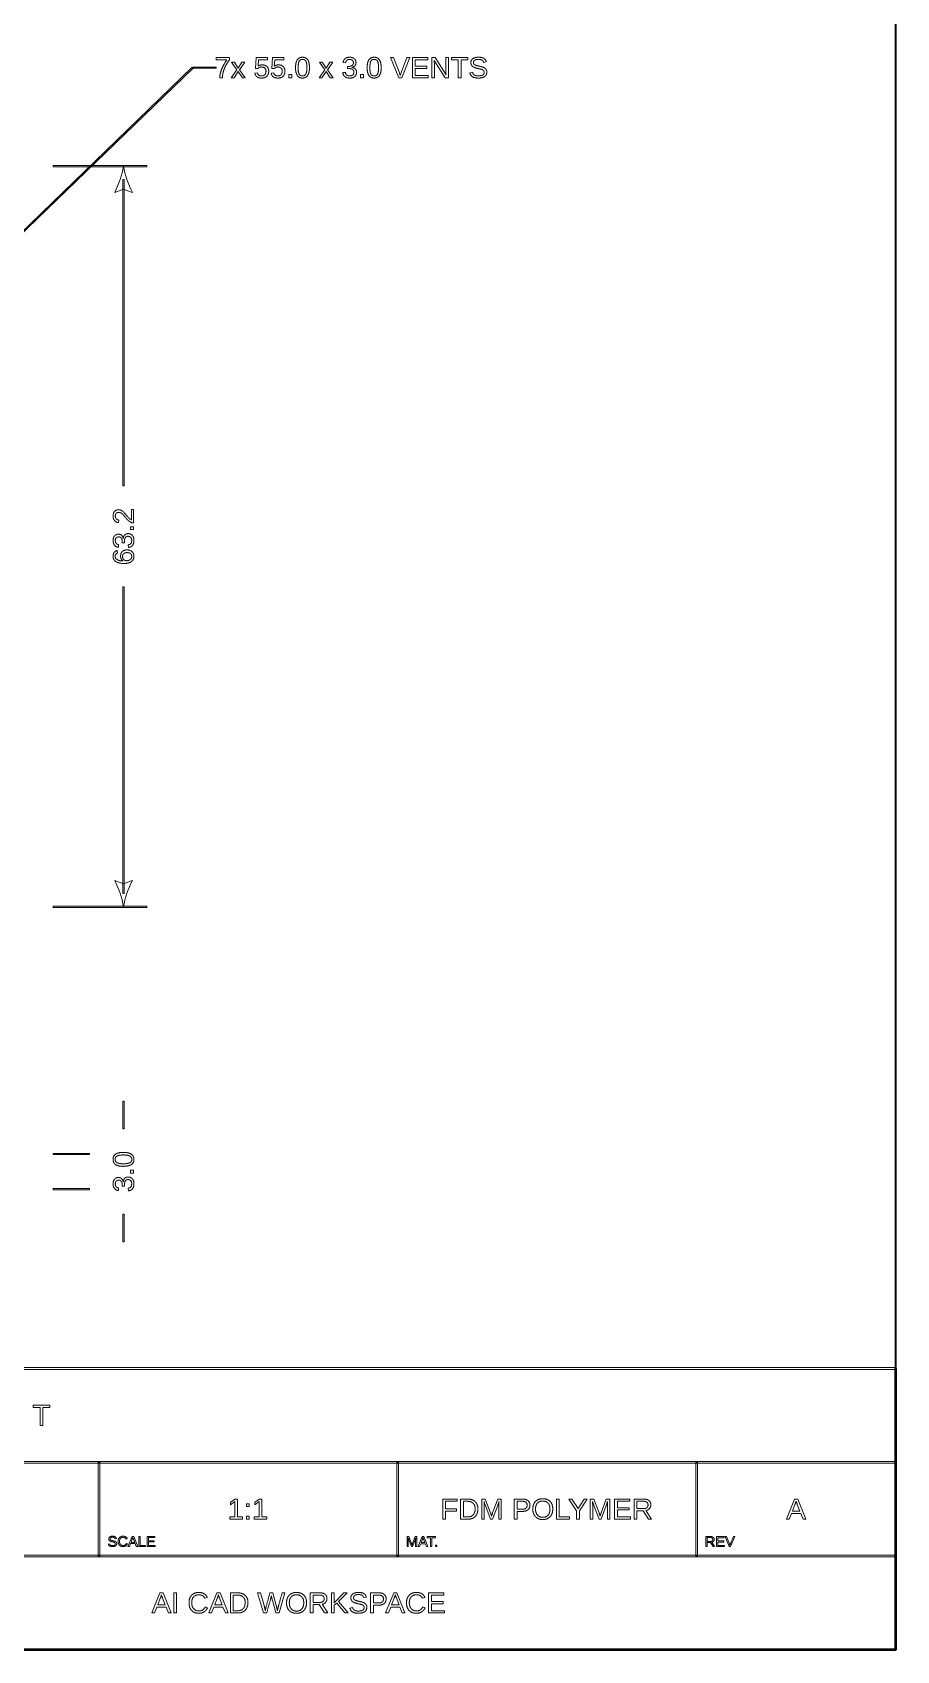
# Model space of a CAD drawing. Header units: millimetres. Extents: x 4 to 410, y 10 to 287.
# Drawn here: x 336.3 to 410.1, y 9.9 to 148 of the extents above; entities that cross this region are included whole.
import ezdxf

# ---------------------------------------------------------------- set-up
doc = ezdxf.new("R2010")
doc.units = ezdxf.units.MM
doc.layers.add('border', color=7, linetype='Continuous', lineweight=35)
doc.layers.add('dimensions', color=7, linetype='Continuous', lineweight=13)

msp = doc.modelspace()

# ---------------------------------------------------------------- linework, layer by layer
at = {"layer": 'border'}
for p, q in [((410, 10), (410, 287)), ((10, 10), (410, 10))]:
    msp.add_line(p, q, dxfattribs=at)
at = {"layer": 'dimensions'}
for p, q in [((349.97, 145.04), (291.39, 88.42)), ((350.03, 144.96), (349.97, 145.04)), ((352, 145.05), (350, 145.05)), ((350, 145.05), (350, 144.95)), ((352, 145.86), (352, 145.67)), ((353.14, 145.86), (352, 145.86)), ((352, 145.67), (352.92, 145.67)), ((352, 144.95), (352, 145.05)), ((353.14, 145.68), (353.14, 145.86)), ((353.31, 145.46), (353.76, 144.82)), ((353.56, 145.46), (353.31, 145.46)), ((353.88, 144.95), (353.56, 145.46)), ((354.21, 145.46), (353.88, 144.95)), ((354.01, 144.82), (354.46, 145.46)), ((354.46, 145.46), (354.21, 145.46)), ((355.41, 145.86), (355.36, 144.93)), ((356.39, 145.86), (355.41, 145.86)), ((355.58, 145.13), (355.61, 145.67)), ((355.61, 145.67), (356.39, 145.67)), ((356.39, 145.67), (356.39, 145.86)), ((356.8, 145.86), (356.75, 144.93)), ((357.78, 145.86), (356.8, 145.86)), ((356.97, 145.13), (357, 145.67)), ((357, 145.67), (357.78, 145.67)), ((357.78, 145.67), (357.78, 145.86)), ((360.82, 145.46), (361.27, 144.82)), ((361.06, 145.46), (360.82, 145.46)), ((361.39, 144.95), (361.06, 145.46)), ((361.72, 145.46), (361.39, 144.95)), ((361.51, 144.82), (361.96, 145.46)), ((361.96, 145.46), (361.72, 145.46)), ((362.84, 145.44), (363.06, 145.42)), ((363.22, 145.11), (363.22, 144.92)), ((363.34, 145.11), (363.22, 145.11)), ((363.58, 145.02), (363.58, 145.02)), ((366.89, 145.86), (367.59, 144.14)), ((367.14, 145.86), (366.89, 145.86)), ((367.61, 144.65), (367.14, 145.86)), ((368.29, 145.86), (367.82, 144.65)), ((367.84, 144.14), (368.54, 145.86)), ((368.54, 145.86), (368.29, 145.86)), ((368.75, 145.86), (368.75, 144.14)), ((370.06, 145.86), (368.75, 145.86)), ((368.99, 145.67), (370.06, 145.67)), ((368.99, 145.12), (368.99, 145.67)), ((369.99, 145.12), (368.99, 145.12)), ((369.99, 144.93), (369.99, 145.12)), ((370.06, 145.67), (370.06, 145.86)), ((370.42, 145.86), (370.42, 144.14)), ((370.69, 145.86), (370.42, 145.86)), ((370.62, 145.6), (371.54, 144.14)), ((370.62, 145.49), (370.62, 145.6)), ((370.63, 145.28), (370.62, 145.49)), ((370.63, 144.14), (370.63, 145.28)), ((371.62, 144.38), (370.69, 145.86)), ((371.61, 145.86), (371.61, 144.73)), ((371.82, 145.86), (371.61, 145.86)), ((371.82, 144.14), (371.82, 145.86)), ((372.08, 145.86), (372.08, 145.67)), ((373.49, 145.86), (372.08, 145.86)), ((372.08, 145.67), (372.67, 145.67)), ((372.67, 145.67), (372.67, 144.14)), ((372.9, 145.67), (373.49, 145.67)), ((372.9, 144.14), (372.9, 145.67)), ((373.49, 145.67), (373.49, 145.86)), ((374.83, 145.45), (375.06, 145.49)), ((291.46, 88.35), (350.03, 144.96)), ((350, 144.95), (352, 144.95)), ((352.32, 144.14), (352.55, 144.14)), ((353.76, 144.82), (353.29, 144.14)), ((353.29, 144.14), (353.53, 144.14)), ((353.53, 144.14), (353.88, 144.68)), ((353.88, 144.68), (354.24, 144.14)), ((354.49, 144.14), (354.01, 144.82)), ((354.24, 144.14), (354.49, 144.14)), ((355.53, 144.55), (355.31, 144.52)), ((355.36, 144.93), (355.57, 144.93)), ((356.92, 144.55), (356.7, 144.52)), ((356.75, 144.93), (356.96, 144.93)), ((358.22, 144.41), (358.22, 144.14)), ((358.45, 144.41), (358.22, 144.41)), ((358.22, 144.14), (358.45, 144.14)), ((358.45, 144.14), (358.45, 144.41)), ((361.27, 144.82), (360.8, 144.14)), ((360.8, 144.14), (361.03, 144.14)), ((361.03, 144.14), (361.39, 144.68)), ((361.39, 144.68), (361.74, 144.14)), ((361.99, 144.14), (361.51, 144.82)), ((361.74, 144.14), (361.99, 144.14)), ((363.03, 144.6), (362.81, 144.58)), ((363.22, 144.92), (363.34, 144.92)), ((364.33, 144.41), (364.33, 144.14)), ((364.57, 144.41), (364.33, 144.41)), ((364.33, 144.14), (364.57, 144.14)), ((364.57, 144.14), (364.57, 144.41)), ((367.59, 144.14), (367.84, 144.14)), ((367.72, 144.34), (367.61, 144.65)), ((367.82, 144.65), (367.72, 144.34)), ((368.75, 144.14), (370.11, 144.14)), ((368.99, 144.93), (369.99, 144.93)), ((368.99, 144.33), (368.99, 144.93)), ((370.11, 144.33), (368.99, 144.33)), ((370.11, 144.14), (370.11, 144.33)), ((370.42, 144.14), (370.63, 144.14)), ((371.54, 144.14), (371.82, 144.14)), ((372.67, 144.14), (372.9, 144.14)), ((373.89, 144.6), (373.66, 144.55)), ((338.1, 136.65), (338.1, 136.55)), ((346.1, 136.65), (338.1, 136.65)), ((338.1, 136.55), (346.1, 136.55)), ((344.15, 135.47), (344.05, 135.47)), ((344.05, 135.47), (344.05, 109.31)), ((344.15, 109.31), (344.15, 135.47)), ((346.1, 136.55), (346.1, 136.65)), ((343.35, 134.35), (344.1, 134.63)), ((344.1, 134.63), (344.85, 134.35)), ((344.05, 109.31), (344.15, 109.31)), ((343.67, 106.18), (343.69, 106.4)), ((344.77, 107.31), (344.77, 106.41)), ((344.96, 107.31), (344.77, 107.31)), ((344.96, 106.17), (344.96, 107.31)), ((344.69, 105.81), (344.69, 105.58)), ((344.96, 105.81), (344.69, 105.81)), ((344.69, 105.58), (344.96, 105.58)), ((344.81, 106.17), (344.96, 106.17)), ((344.96, 105.58), (344.96, 105.81)), ((343.6, 103.59), (343.57, 103.8)), ((343.66, 104.08), (343.68, 104.3)), ((343.99, 104.58), (343.99, 104.46)), ((343.99, 104.46), (344.18, 104.46)), ((344.08, 104.83), (344.08, 104.83)), ((344.18, 104.46), (344.18, 104.59)), ((344.5, 104.28), (344.52, 104.05)), ((344.15, 100.69), (344.05, 100.69)), ((344.05, 100.69), (344.05, 74.53)), ((344.15, 74.53), (344.15, 100.69)), ((344.1, 75.37), (343.35, 75.65)), ((344.85, 75.65), (344.1, 75.37)), ((338.1, 73.45), (338.1, 73.35)), ((346.1, 73.45), (338.1, 73.45)), ((338.1, 73.35), (346.1, 73.35)), ((344.05, 74.53), (344.15, 74.53)), ((346.1, 73.35), (346.1, 73.45)), ((344.15, 56.8), (344.05, 56.8)), ((344.05, 56.8), (344.05, 54.44)), ((344.15, 54.44), (344.15, 56.8)), ((344.05, 54.44), (344.15, 54.44)), ((338.1, 52.35), (338.1, 52.25)), ((341.21, 52.35), (338.1, 52.35)), ((338.1, 52.25), (341.21, 52.25)), ((341.21, 52.25), (341.21, 52.35)), ((344.08, 49.94), (344.08, 49.94)), ((344.69, 50.92), (344.69, 50.68)), ((344.96, 50.92), (344.69, 50.92)), ((344.69, 50.68), (344.96, 50.68)), ((344.96, 50.68), (344.96, 50.92)), ((338.1, 49.35), (338.1, 49.25)), ((341.21, 49.35), (338.1, 49.35)), ((338.1, 49.25), (341.21, 49.25)), ((341.21, 49.25), (341.21, 49.35)), ((343.66, 49.19), (343.68, 49.41)), ((343.99, 49.69), (343.99, 49.57)), ((343.99, 49.57), (344.18, 49.57)), ((344.18, 49.57), (344.18, 49.7)), ((344.5, 49.39), (344.52, 49.16)), ((344.15, 47.16), (344.05, 47.16)), ((344.05, 47.16), (344.05, 44.8)), ((344.15, 44.8), (344.15, 47.16)), ((344.05, 44.8), (344.15, 44.8)), ((410, 34.08), (240, 34.08)), ((240, 33.92), (410, 33.92)), ((409.93, 34), (409.93, 10)), ((410.07, 34), (409.93, 34)), ((410, 33.92), (410, 34.08)), ((410.07, 10), (410.07, 34)), ((336.4, 30.86), (336.4, 30.67)), ((337.81, 30.86), (336.4, 30.86)), ((336.4, 30.67), (336.99, 30.67)), ((336.99, 30.67), (336.99, 29.14)), ((337.22, 30.67), (337.81, 30.67)), ((337.22, 29.14), (337.22, 30.67)), ((337.81, 30.67), (337.81, 30.86)), ((336.99, 29.14), (337.22, 29.14)), ((410, 26.07), (240, 26.07)), ((240, 25.93), (410, 25.93)), ((341.93, 26), (341.93, 18)), ((342.07, 26), (341.93, 26)), ((342.07, 18), (342.07, 26)), ((367.43, 26), (367.43, 18)), ((367.57, 26), (367.43, 26)), ((367.57, 18), (367.57, 26)), ((392.93, 26), (392.93, 18)), ((393.07, 26), (392.93, 26)), ((393.07, 18), (393.07, 26)), ((410, 25.93), (410, 26.07)), ((353.63, 22.86), (353.22, 22.58)), ((353.22, 22.37), (353.61, 22.65)), ((353.22, 22.58), (353.22, 22.37)), ((353.61, 22.65), (353.61, 21.33)), ((353.83, 22.86), (353.63, 22.86)), ((353.83, 21.33), (353.83, 22.86)), ((354.6, 22.46), (354.6, 22.21)), ((354.83, 22.46), (354.6, 22.46)), ((354.6, 22.21), (354.83, 22.21)), ((354.83, 22.21), (354.83, 22.46)), ((355.71, 22.86), (355.3, 22.58)), ((355.3, 22.37), (355.69, 22.65)), ((355.3, 22.58), (355.3, 22.37)), ((355.69, 22.65), (355.69, 21.33)), ((355.91, 22.86), (355.71, 22.86)), ((355.91, 21.33), (355.91, 22.86)), ((371.34, 22.86), (371.34, 21.14)), ((372.56, 22.86), (371.34, 22.86)), ((371.57, 22.67), (372.56, 22.67)), ((371.57, 22.03), (371.57, 22.67)), ((372.56, 22.67), (372.56, 22.86)), ((372.86, 22.86), (372.86, 21.14)), ((373.43, 22.86), (372.86, 22.86)), ((373.1, 22.67), (373.43, 22.67)), ((373.1, 21.33), (373.1, 22.67)), ((374.67, 22.86), (374.67, 21.14)), ((374.97, 22.86), (374.67, 22.86)), ((374.87, 22.65), (374.91, 22.52)), ((374.87, 22.52), (374.87, 22.65)), ((374.88, 22.29), (374.87, 22.52)), ((374.88, 21.14), (374.88, 22.29)), ((374.91, 22.52), (374.98, 22.31)), ((375.43, 21.67), (374.97, 22.86)), ((374.98, 22.31), (375.43, 21.14)), ((376.04, 22.86), (375.59, 21.67)), ((375.59, 21.14), (376.03, 22.31)), ((376.34, 22.86), (376.04, 22.86)), ((376.13, 22.29), (376.13, 21.14)), ((376.34, 21.14), (376.34, 22.86)), ((377.45, 22.86), (377.45, 21.14)), ((378.17, 22.86), (377.45, 22.86)), ((377.68, 22.67), (378.14, 22.67)), ((377.68, 21.99), (377.68, 22.67)), ((381.06, 22.86), (381.06, 21.14)), ((381.29, 22.86), (381.06, 22.86)), ((381.29, 21.33), (381.29, 22.86)), ((382.11, 22.86), (382.77, 21.85)), ((382.37, 22.86), (382.11, 22.86)), ((382.89, 22.04), (382.37, 22.86)), ((383.41, 22.86), (382.89, 22.04)), ((383.01, 21.85), (383.67, 22.86)), ((383.67, 22.86), (383.41, 22.86)), ((383.93, 22.86), (383.93, 21.14)), ((384.24, 22.86), (383.93, 22.86)), ((384.13, 22.65), (384.17, 22.52)), ((384.13, 22.52), (384.13, 22.65)), ((384.14, 22.29), (384.13, 22.52)), ((384.14, 21.14), (384.14, 22.29)), ((384.17, 22.52), (384.24, 22.31)), ((384.69, 21.67), (384.24, 22.86)), ((384.24, 22.31), (384.69, 21.14)), ((385.3, 22.86), (384.85, 21.67)), ((384.85, 21.14), (385.3, 22.31)), ((385.6, 22.86), (385.3, 22.86)), ((385.39, 22.29), (385.39, 21.14)), ((385.6, 21.14), (385.6, 22.86)), ((386.01, 22.86), (386.01, 21.14)), ((387.32, 22.86), (386.01, 22.86)), ((386.25, 22.67), (387.32, 22.67)), ((386.25, 22.12), (386.25, 22.67)), ((387.24, 22.12), (386.25, 22.12)), ((387.24, 21.93), (387.24, 22.12)), ((387.32, 22.67), (387.32, 22.86)), ((387.68, 22.86), (387.68, 21.14)), ((388.49, 22.86), (387.68, 22.86)), ((387.91, 22.67), (388.47, 22.67)), ((387.91, 22.04), (387.91, 22.67)), ((401.37, 22.86), (400.67, 21.14)), ((401.18, 21.82), (401.4, 22.39)), ((401.64, 22.86), (401.37, 22.86)), ((401.49, 22.65), (401.5, 22.68)), ((401.5, 22.68), (401.54, 22.58)), ((401.6, 22.39), (401.82, 21.82)), ((402.33, 21.14), (401.64, 22.86)), ((353.17, 21.33), (353.17, 21.14)), ((353.61, 21.33), (353.17, 21.33)), ((353.17, 21.14), (354.25, 21.14)), ((354.25, 21.33), (353.83, 21.33)), ((354.25, 21.14), (354.25, 21.33)), ((354.6, 21.39), (354.6, 21.14)), ((354.83, 21.39), (354.6, 21.39)), ((354.6, 21.14), (354.83, 21.14)), ((354.83, 21.14), (354.83, 21.39)), ((355.25, 21.33), (355.25, 21.14)), ((355.69, 21.33), (355.25, 21.33)), ((355.25, 21.14), (356.33, 21.14)), ((356.33, 21.33), (355.91, 21.33)), ((356.33, 21.14), (356.33, 21.33)), ((371.34, 21.14), (371.57, 21.14)), ((372.53, 22.03), (371.57, 22.03)), ((371.57, 21.84), (372.53, 21.84)), ((371.57, 21.14), (371.57, 21.84)), ((372.53, 21.84), (372.53, 22.03)), ((372.86, 21.14), (373.51, 21.14)), ((373.48, 21.33), (373.1, 21.33)), ((374.67, 21.14), (374.88, 21.14)), ((375.43, 21.14), (375.59, 21.14)), ((376.13, 21.14), (376.34, 21.14)), ((377.45, 21.14), (377.68, 21.14)), ((378.15, 21.99), (377.68, 21.99)), ((377.68, 21.81), (378.18, 21.81)), ((377.68, 21.14), (377.68, 21.81)), ((381.06, 21.14), (382.16, 21.14)), ((382.16, 21.33), (381.29, 21.33)), ((382.16, 21.14), (382.16, 21.33)), ((382.77, 21.85), (382.77, 21.14)), ((382.77, 21.14), (383.01, 21.14)), ((383.01, 21.14), (383.01, 21.85)), ((383.93, 21.14), (384.14, 21.14)), ((384.69, 21.14), (384.85, 21.14)), ((385.39, 21.14), (385.6, 21.14)), ((386.01, 21.14), (387.37, 21.14)), ((386.25, 21.93), (387.24, 21.93)), ((386.25, 21.33), (386.25, 21.93)), ((387.37, 21.33), (386.25, 21.33)), ((387.37, 21.14), (387.37, 21.33)), ((387.68, 21.14), (387.91, 21.14)), ((388.48, 22.04), (387.91, 22.04)), ((387.91, 21.85), (388.45, 21.85)), ((387.91, 21.14), (387.91, 21.85)), ((388.45, 21.85), (388.9, 21.14)), ((389.16, 21.14), (388.68, 21.88)), ((388.9, 21.14), (389.16, 21.14)), ((400.67, 21.14), (400.91, 21.14)), ((400.91, 21.14), (401.11, 21.64)), ((401.11, 21.64), (401.89, 21.64)), ((401.82, 21.82), (401.18, 21.82)), ((401.89, 21.64), (402.09, 21.14)), ((402.09, 21.14), (402.33, 21.14)), ((343.38, 19.47), (343.5, 19.49)), ((344.31, 19.44), (344.42, 19.47)), ((344.83, 19.67), (344.48, 18.81)), ((344.74, 19.15), (344.85, 19.44)), ((344.97, 19.67), (344.83, 19.67)), ((344.89, 19.57), (344.9, 19.58)), ((344.9, 19.58), (344.91, 19.53)), ((344.95, 19.44), (345.06, 19.15)), ((345.31, 18.81), (344.97, 19.67)), ((345.42, 19.67), (345.42, 18.81)), ((345.53, 19.67), (345.42, 19.67)), ((345.53, 18.91), (345.53, 19.67)), ((346.11, 19.67), (346.11, 18.81)), ((346.76, 19.67), (346.11, 19.67)), ((346.23, 19.58), (346.76, 19.58)), ((346.23, 19.3), (346.23, 19.58)), ((346.76, 19.58), (346.76, 19.67)), ((368.3, 19.66), (368.3, 18.8)), ((368.45, 19.66), (368.3, 19.66)), ((368.4, 19.56), (368.42, 19.49)), ((368.4, 19.49), (368.4, 19.56)), ((368.4, 19.37), (368.4, 19.49)), ((368.4, 18.8), (368.4, 19.37)), ((368.42, 19.49), (368.45, 19.39)), ((368.68, 19.06), (368.45, 19.66)), ((368.45, 19.39), (368.68, 18.8)), ((368.99, 19.66), (368.76, 19.06)), ((368.76, 18.8), (368.98, 19.39)), ((369.14, 19.66), (368.99, 19.66)), ((369.03, 19.37), (369.03, 18.8)), ((369.14, 18.8), (369.14, 19.66)), ((369.59, 19.66), (369.24, 18.8)), ((369.5, 19.14), (369.61, 19.43)), ((369.72, 19.66), (369.59, 19.66)), ((369.65, 19.56), (369.66, 19.57)), ((369.66, 19.57), (369.67, 19.52)), ((369.71, 19.43), (369.82, 19.14)), ((370.07, 18.8), (369.72, 19.66)), ((370.01, 19.66), (370.01, 19.56)), ((370.71, 19.66), (370.01, 19.66)), ((370.01, 19.56), (370.3, 19.56)), ((370.3, 19.56), (370.3, 18.8)), ((370.42, 19.56), (370.71, 19.56)), ((370.42, 18.8), (370.42, 19.56)), ((370.71, 19.56), (370.71, 19.66)), ((393.8, 19.66), (393.8, 18.8)), ((394.2, 19.66), (393.8, 19.66)), ((393.92, 19.57), (394.19, 19.57)), ((393.92, 19.25), (393.92, 19.57)), ((394.7, 19.66), (394.7, 18.8)), ((395.36, 19.66), (394.7, 19.66)), ((394.82, 19.56), (395.36, 19.56)), ((394.82, 19.29), (394.82, 19.56)), ((395.36, 19.56), (395.36, 19.66)), ((395.44, 19.66), (395.79, 18.8)), ((395.56, 19.66), (395.44, 19.66)), ((395.8, 19.05), (395.56, 19.66)), ((396.14, 19.66), (395.9, 19.05)), ((395.91, 18.8), (396.26, 19.66)), ((396.26, 19.66), (396.14, 19.66)), ((410, 18.07), (240, 18.07)), ((341.93, 18), (342.07, 18)), ((342.91, 19.04), (342.8, 19.02)), ((344.43, 19.03), (344.34, 19.07)), ((344.48, 18.81), (344.6, 18.81)), ((344.6, 18.81), (344.7, 19.06)), ((344.7, 19.06), (345.09, 19.06)), ((345.06, 19.15), (344.74, 19.15)), ((345.09, 19.06), (345.19, 18.81)), ((345.19, 18.81), (345.31, 18.81)), ((345.42, 18.81), (345.97, 18.81)), ((345.97, 18.91), (345.53, 18.91)), ((345.97, 18.81), (345.97, 18.91)), ((346.11, 18.81), (346.79, 18.81)), ((346.73, 19.3), (346.23, 19.3)), ((346.23, 19.21), (346.73, 19.21)), ((346.23, 18.91), (346.23, 19.21)), ((346.79, 18.91), (346.23, 18.91)), ((346.73, 19.21), (346.73, 19.3)), ((346.79, 18.81), (346.79, 18.91)), ((367.43, 18), (367.57, 18)), ((368.3, 18.8), (368.4, 18.8)), ((368.68, 18.8), (368.76, 18.8)), ((369.03, 18.8), (369.14, 18.8)), ((369.24, 18.8), (369.36, 18.8)), ((369.36, 18.8), (369.46, 19.05)), ((369.46, 19.05), (369.85, 19.05)), ((369.82, 19.14), (369.5, 19.14)), ((369.85, 19.05), (369.95, 18.8)), ((369.95, 18.8), (370.07, 18.8)), ((370.3, 18.8), (370.42, 18.8)), ((370.72, 18.93), (370.72, 18.8)), ((370.84, 18.93), (370.72, 18.93)), ((370.72, 18.8), (370.84, 18.8)), ((370.84, 18.8), (370.84, 18.93)), ((392.93, 18), (393.07, 18)), ((393.8, 18.8), (393.92, 18.8)), ((394.2, 19.25), (393.92, 19.25)), ((393.92, 19.16), (394.18, 19.16)), ((393.92, 18.8), (393.92, 19.16)), ((394.18, 19.16), (394.41, 18.8)), ((394.54, 18.8), (394.3, 19.17)), ((394.41, 18.8), (394.54, 18.8)), ((394.7, 18.8), (395.38, 18.8)), ((395.32, 19.29), (394.82, 19.29)), ((394.82, 19.19), (395.32, 19.19)), ((394.82, 18.9), (394.82, 19.19)), ((395.38, 18.9), (394.82, 18.9)), ((395.32, 19.19), (395.32, 19.29)), ((395.38, 18.8), (395.38, 18.9)), ((395.79, 18.8), (395.91, 18.8)), ((395.85, 18.9), (395.8, 19.05)), ((395.9, 19.05), (395.85, 18.9)), ((410, 17.93), (410, 18.07)), ((240, 17.93), (410, 17.93)), ((347.21, 14.86), (346.51, 13.14)), ((347.02, 13.82), (347.24, 14.39)), ((347.66, 13.82), (347.02, 13.82)), ((347.47, 14.86), (347.21, 14.86)), ((347.33, 14.65), (347.34, 14.68)), ((347.34, 14.68), (347.37, 14.58)), ((347.44, 14.39), (347.66, 13.82)), ((348.17, 13.14), (347.47, 14.86)), ((348.4, 14.86), (348.4, 13.14)), ((348.63, 14.86), (348.4, 14.86)), ((348.63, 13.14), (348.63, 14.86)), ((351.03, 14.39), (351.25, 14.46)), ((352.07, 14.86), (351.37, 13.14)), ((351.88, 13.82), (352.1, 14.39)), ((352.52, 13.82), (351.88, 13.82)), ((352.34, 14.86), (352.07, 14.86)), ((352.19, 14.65), (352.2, 14.68)), ((352.2, 14.68), (352.23, 14.58)), ((352.3, 14.39), (352.52, 13.82)), ((353.03, 13.14), (352.34, 14.86)), ((353.24, 14.86), (353.24, 13.14)), ((353.81, 14.86), (353.24, 14.86)), ((353.47, 14.67), (353.8, 14.67)), ((353.47, 13.33), (353.47, 14.67)), ((355.54, 14.86), (356.05, 13.14)), ((355.79, 14.86), (355.54, 14.86)), ((356.1, 13.77), (355.79, 14.86)), ((356.83, 14.86), (356.6, 14.86)), ((356.8, 14.23), (357.1, 13.14)), ((357.13, 13.79), (356.83, 14.86)), ((357.38, 13.14), (357.88, 14.86)), ((357.88, 14.86), (357.64, 14.86)), ((360.04, 14.86), (360.04, 13.14)), ((360.85, 14.86), (360.04, 14.86)), ((360.28, 14.67), (360.83, 14.67)), ((360.28, 14.04), (360.28, 14.67)), ((360.84, 14.04), (360.28, 14.04)), ((360.28, 13.85), (360.81, 13.85)), ((360.28, 13.14), (360.28, 13.85)), ((360.81, 13.85), (361.26, 13.14)), ((361.53, 13.14), (361.04, 13.88)), ((361.85, 14.86), (361.85, 13.14)), ((362.08, 14.86), (361.85, 14.86)), ((362.08, 14), (362.08, 14.86)), ((362.91, 14.86), (362.08, 14)), ((362.08, 13.8), (362.31, 13.97)), ((362.31, 13.97), (362.99, 13.14)), ((362.45, 14.11), (363.18, 14.86)), ((363.28, 13.14), (362.45, 14.11)), ((363.18, 14.86), (362.91, 14.86)), ((364.59, 14.45), (364.82, 14.49)), ((365.18, 14.86), (365.18, 13.14)), ((365.91, 14.86), (365.18, 14.86)), ((365.42, 14.67), (365.88, 14.67)), ((365.42, 13.99), (365.42, 14.67)), ((365.89, 13.99), (365.42, 13.99)), ((365.42, 13.81), (365.92, 13.81)), ((365.42, 13.14), (365.42, 13.81)), ((367.17, 14.86), (366.46, 13.14)), ((366.97, 13.82), (367.19, 14.39)), ((367.62, 13.82), (366.97, 13.82)), ((367.43, 14.86), (367.17, 14.86)), ((367.28, 14.65), (367.3, 14.68)), ((367.3, 14.68), (367.33, 14.58)), ((367.4, 14.39), (367.62, 13.82)), ((368.12, 13.14), (367.43, 14.86)), ((369.6, 14.39), (369.82, 14.46)), ((370.14, 14.86), (370.14, 13.14)), ((371.44, 14.86), (370.14, 14.86)), ((370.37, 14.67), (371.44, 14.67)), ((370.37, 14.12), (370.37, 14.67)), ((371.37, 14.12), (370.37, 14.12)), ((370.37, 13.93), (371.37, 13.93)), ((370.37, 13.33), (370.37, 13.93)), ((371.37, 13.93), (371.37, 14.12)), ((371.44, 14.67), (371.44, 14.86)), ((346.51, 13.14), (346.75, 13.14)), ((346.75, 13.14), (346.95, 13.64)), ((346.95, 13.64), (347.73, 13.64)), ((347.73, 13.64), (347.93, 13.14)), ((347.93, 13.14), (348.17, 13.14)), ((348.4, 13.14), (348.63, 13.14)), ((351.27, 13.57), (351.08, 13.66)), ((351.37, 13.14), (351.61, 13.14)), ((351.61, 13.14), (351.81, 13.64)), ((351.81, 13.64), (352.59, 13.64)), ((352.59, 13.64), (352.79, 13.14)), ((352.79, 13.14), (353.03, 13.14)), ((353.24, 13.14), (353.88, 13.14)), ((353.85, 13.33), (353.47, 13.33)), ((356.05, 13.14), (356.33, 13.14)), ((357.1, 13.14), (357.38, 13.14)), ((357.24, 13.39), (357.23, 13.34)), ((360.04, 13.14), (360.28, 13.14)), ((361.26, 13.14), (361.53, 13.14)), ((361.85, 13.14), (362.08, 13.14)), ((362.08, 13.14), (362.08, 13.8)), ((362.99, 13.14), (363.28, 13.14)), ((363.65, 13.6), (363.42, 13.55)), ((365.18, 13.14), (365.42, 13.14)), ((366.46, 13.14), (366.71, 13.14)), ((366.71, 13.14), (366.9, 13.64)), ((366.9, 13.64), (367.69, 13.64)), ((367.69, 13.64), (367.88, 13.14)), ((367.88, 13.14), (368.12, 13.14)), ((369.84, 13.57), (369.65, 13.66)), ((370.14, 13.14), (371.49, 13.14)), ((371.49, 13.33), (370.37, 13.33)), ((371.49, 13.14), (371.49, 13.33)), ((410, 10.07), (240, 10.07)), ((240, 9.93), (410, 9.93)), ((409.93, 10), (410.07, 10)), ((410, 9.93), (410, 10.07))]:
    msp.add_line(p, q, dxfattribs=at)
for centre, start, end in [((336.6, 137.85), -27.4076, -9.4623), ((351.6, 137.85), -170.5377, -152.5924), ((336.6, 72.15), 9.4623, 27.4076), ((351.6, 72.15), 152.5924, 170.5377)]:
    msp.add_arc(centre, 7.6, start, end, dxfattribs=at)
for points in [[(352.46, 144.83), (352.6, 145.2), (352.92, 145.67)], [(352.76, 145.05), (352.66, 144.82), (352.6, 144.6)], [(353.14, 145.68), (352.87, 145.28), (352.76, 145.05)], [(355.73, 145.03), (355.65, 145), (355.57, 144.93)], [(355.58, 145.13), (355.72, 145.24), (355.94, 145.24)], [(355.89, 145.06), (355.8, 145.06), (355.73, 145.03)], [(356.16, 144.96), (356.06, 145.06), (355.89, 145.06)], [(355.94, 145.24), (356.19, 145.24), (356.34, 145.09)], [(356.34, 145.09), (356.49, 144.94), (356.49, 144.7)], [(357.12, 145.03), (357.04, 145), (356.96, 144.93)], [(356.97, 145.13), (357.11, 145.24), (357.33, 145.24)], [(357.28, 145.06), (357.19, 145.06), (357.12, 145.03)], [(357.55, 144.96), (357.45, 145.06), (357.28, 145.06)], [(357.33, 145.24), (357.58, 145.24), (357.73, 145.09)], [(357.73, 145.09), (357.88, 144.94), (357.88, 144.7)], [(358.78, 145), (358.78, 145.44), (358.92, 145.66)], [(358.93, 144.34), (358.78, 144.57), (358.78, 145)], [(358.92, 145.66), (359.07, 145.89), (359.38, 145.89)], [(359.09, 145.54), (359, 145.38), (359, 145)], [(359, 145), (359, 144.63), (359.09, 144.46)], [(359.38, 145.71), (359.18, 145.71), (359.09, 145.54)], [(359.38, 145.89), (359.69, 145.89), (359.83, 145.66)], [(359.67, 145.54), (359.58, 145.71), (359.38, 145.71)], [(359.66, 144.47), (359.75, 144.64), (359.75, 145)], [(359.75, 145), (359.75, 145.37), (359.67, 145.54)], [(359.97, 145), (359.97, 144.57), (359.82, 144.34)], [(359.83, 145.66), (359.97, 145.44), (359.97, 145)], [(362.84, 145.44), (362.86, 145.65), (363.01, 145.77)], [(363.01, 145.77), (363.16, 145.89), (363.4, 145.89)], [(363.16, 145.63), (363.07, 145.56), (363.06, 145.42)], [(363.4, 145.7), (363.25, 145.7), (363.16, 145.63)], [(363.34, 145.11), (363.52, 145.11), (363.62, 145.19)], [(363.4, 145.89), (363.66, 145.89), (363.8, 145.76)], [(363.64, 145.62), (363.56, 145.7), (363.4, 145.7)], [(363.85, 145.16), (363.76, 145.06), (363.58, 145.02)], [(363.58, 145.02), (363.78, 145), (363.88, 144.89)], [(363.62, 145.19), (363.72, 145.27), (363.72, 145.41)], [(363.72, 145.41), (363.72, 145.54), (363.64, 145.62)], [(363.8, 145.76), (363.94, 145.64), (363.94, 145.43)], [(363.94, 145.43), (363.94, 145.26), (363.85, 145.16)], [(364.89, 145), (364.89, 145.44), (365.04, 145.66)], [(365.04, 144.34), (364.89, 144.57), (364.89, 145)], [(365.04, 145.66), (365.18, 145.89), (365.5, 145.89)], [(365.2, 145.54), (365.12, 145.38), (365.12, 145)], [(365.12, 145), (365.12, 144.63), (365.21, 144.46)], [(365.5, 145.71), (365.29, 145.71), (365.2, 145.54)], [(365.5, 145.89), (365.8, 145.89), (365.94, 145.66)], [(365.78, 145.54), (365.69, 145.71), (365.5, 145.71)], [(365.87, 145), (365.87, 145.37), (365.78, 145.54)], [(365.78, 144.47), (365.87, 144.64), (365.87, 145)], [(365.94, 145.66), (366.09, 145.44), (366.09, 145)], [(366.09, 145), (366.09, 144.57), (365.94, 144.34)], [(373.74, 145.42), (373.74, 145.65), (373.91, 145.77)], [(373.78, 145.25), (373.74, 145.33), (373.74, 145.42)], [(373.87, 145.12), (373.81, 145.18), (373.78, 145.25)], [(374.04, 145.02), (373.93, 145.07), (373.87, 145.12)], [(373.91, 145.77), (374.08, 145.89), (374.4, 145.89)], [(374.08, 145.64), (373.97, 145.57), (373.97, 145.44)], [(373.97, 145.44), (373.97, 145.36), (374.01, 145.31)], [(374.01, 145.31), (374.05, 145.25), (374.13, 145.22)], [(374.34, 144.93), (374.14, 144.98), (374.04, 145.02)], [(374.39, 145.71), (374.19, 145.71), (374.08, 145.64)], [(374.13, 145.22), (374.21, 145.18), (374.45, 145.13)], [(374.69, 145.65), (374.58, 145.71), (374.39, 145.71)], [(374.4, 145.89), (374.69, 145.89), (374.84, 145.8)], [(374.45, 145.13), (374.53, 145.11), (374.61, 145.09)], [(374.61, 145.09), (374.69, 145.07), (374.76, 145.05)], [(374.83, 145.45), (374.79, 145.59), (374.69, 145.65)], [(374.76, 145.05), (374.83, 145.02), (374.89, 144.99)], [(374.84, 145.8), (375, 145.71), (375.06, 145.49)], [(352.32, 144.14), (352.32, 144.47), (352.46, 144.83)], [(352.6, 144.6), (352.55, 144.38), (352.55, 144.14)], [(355.49, 144.22), (355.35, 144.32), (355.31, 144.52)], [(355.88, 144.11), (355.64, 144.11), (355.49, 144.22)], [(355.53, 144.55), (355.6, 144.29), (355.89, 144.29)], [(356.33, 144.27), (356.17, 144.11), (355.88, 144.11)], [(355.89, 144.29), (356.06, 144.29), (356.16, 144.4)], [(356.26, 144.69), (356.26, 144.86), (356.16, 144.96)], [(356.16, 144.4), (356.26, 144.51), (356.26, 144.69)], [(356.49, 144.7), (356.49, 144.43), (356.33, 144.27)], [(356.88, 144.22), (356.74, 144.32), (356.7, 144.52)], [(357.27, 144.11), (357.03, 144.11), (356.88, 144.22)], [(356.92, 144.55), (356.99, 144.29), (357.28, 144.29)], [(357.72, 144.27), (357.56, 144.11), (357.27, 144.11)], [(357.28, 144.29), (357.45, 144.29), (357.55, 144.4)], [(357.65, 144.69), (357.65, 144.86), (357.55, 144.96)], [(357.55, 144.4), (357.65, 144.51), (357.65, 144.69)], [(357.88, 144.7), (357.88, 144.43), (357.72, 144.27)], [(359.37, 144.11), (359.08, 144.11), (358.93, 144.34)], [(359.09, 144.46), (359.18, 144.29), (359.38, 144.29)], [(359.82, 144.34), (359.67, 144.11), (359.37, 144.11)], [(359.38, 144.29), (359.57, 144.29), (359.66, 144.47)], [(362.99, 144.23), (362.84, 144.35), (362.81, 144.58)], [(363.41, 144.11), (363.15, 144.11), (362.99, 144.23)], [(363.03, 144.6), (363.08, 144.3), (363.41, 144.3)], [(363.66, 144.84), (363.55, 144.92), (363.34, 144.92)], [(363.41, 144.3), (363.57, 144.3), (363.67, 144.38)], [(363.84, 144.25), (363.69, 144.11), (363.41, 144.11)], [(363.76, 144.62), (363.76, 144.76), (363.66, 144.84)], [(363.67, 144.38), (363.76, 144.46), (363.76, 144.62)], [(363.99, 144.61), (363.99, 144.38), (363.84, 144.25)], [(363.88, 144.89), (363.99, 144.78), (363.99, 144.61)], [(365.49, 144.11), (365.19, 144.11), (365.04, 144.34)], [(365.21, 144.46), (365.3, 144.29), (365.49, 144.29)], [(365.49, 144.29), (365.69, 144.29), (365.78, 144.47)], [(365.94, 144.34), (365.79, 144.11), (365.49, 144.11)], [(371.62, 144.38), (371.61, 144.62), (371.61, 144.73)], [(374.39, 144.11), (373.76, 144.11), (373.66, 144.55)], [(373.89, 144.6), (373.93, 144.44), (374.05, 144.37)], [(374.05, 144.37), (374.18, 144.3), (374.4, 144.3)], [(374.56, 144.88), (374.46, 144.91), (374.34, 144.93)], [(374.92, 144.25), (374.73, 144.11), (374.39, 144.11)], [(374.4, 144.3), (374.63, 144.3), (374.75, 144.37)], [(374.72, 144.83), (374.66, 144.86), (374.56, 144.88)], [(374.83, 144.74), (374.79, 144.79), (374.72, 144.83)], [(374.75, 144.37), (374.87, 144.45), (374.87, 144.6)], [(374.87, 144.6), (374.87, 144.69), (374.83, 144.74)], [(374.89, 144.99), (374.96, 144.95), (375, 144.9)], [(375.1, 144.61), (375.1, 144.38), (374.92, 144.25)], [(375, 144.9), (375.05, 144.85), (375.08, 144.78)], [(375.08, 144.78), (375.1, 144.71), (375.1, 144.61)], [(343.21, 106.74), (343.21, 107), (343.34, 107.14)], [(343.34, 106.35), (343.21, 106.5), (343.21, 106.74)], [(343.34, 107.14), (343.46, 107.28), (343.69, 107.28)], [(343.67, 106.18), (343.46, 106.2), (343.34, 106.35)], [(343.47, 106.97), (343.4, 106.89), (343.4, 106.74)], [(343.4, 106.74), (343.4, 106.6), (343.47, 106.51)], [(343.69, 107.05), (343.55, 107.05), (343.47, 106.97)], [(343.47, 106.51), (343.55, 106.42), (343.69, 106.4)], [(343.69, 107.28), (343.79, 107.28), (343.89, 107.23)], [(343.88, 107.01), (343.8, 107.05), (343.69, 107.05)], [(344.04, 106.88), (343.96, 106.96), (343.88, 107.01)], [(343.89, 107.23), (343.98, 107.19), (344.08, 107.1)], [(344.19, 106.7), (344.12, 106.8), (344.04, 106.88)], [(344.08, 107.1), (344.18, 107.01), (344.39, 106.75)], [(344.36, 106.51), (344.27, 106.61), (344.19, 106.7)], [(344.55, 106.32), (344.44, 106.41), (344.36, 106.51)], [(344.39, 106.75), (344.5, 106.61), (344.6, 106.53)], [(344.6, 106.53), (344.69, 106.45), (344.77, 106.41)], [(343.21, 104.64), (343.21, 104.9), (343.34, 105.05)], [(343.34, 105.05), (343.46, 105.19), (343.67, 105.19)], [(343.69, 104.96), (343.56, 104.96), (343.48, 104.88)], [(343.67, 105.19), (343.84, 105.19), (343.94, 105.1)], [(343.91, 104.86), (343.83, 104.96), (343.69, 104.96)], [(343.94, 105.1), (344.04, 105.01), (344.08, 104.83)], [(344.08, 104.83), (344.1, 105.02), (344.21, 105.13)], [(344.21, 105.13), (344.32, 105.24), (344.49, 105.24)], [(344.48, 105.01), (344.34, 105.01), (344.26, 104.9)], [(344.72, 104.91), (344.64, 105.01), (344.48, 105.01)], [(344.49, 105.24), (344.72, 105.24), (344.85, 105.09)], [(344.81, 106.17), (344.66, 106.23), (344.55, 106.32)], [(344.85, 105.09), (344.99, 104.93), (344.99, 104.65)], [(343.33, 104.26), (343.21, 104.41), (343.21, 104.64)], [(343.21, 103.31), (343.21, 103.7), (343.57, 103.8)], [(343.66, 104.08), (343.45, 104.11), (343.33, 104.26)], [(343.6, 103.59), (343.39, 103.52), (343.39, 103.31)], [(343.48, 104.88), (343.4, 104.8), (343.4, 104.64)], [(343.4, 104.64), (343.4, 104.5), (343.47, 104.41)], [(343.47, 104.41), (343.54, 104.32), (343.68, 104.3)], [(343.85, 103.33), (343.85, 103.57), (344, 103.71)], [(343.99, 104.58), (343.99, 104.77), (343.91, 104.86)], [(344, 103.71), (344.15, 103.85), (344.4, 103.85)], [(344.41, 103.62), (344.22, 103.62), (344.12, 103.53)], [(344.26, 104.9), (344.18, 104.79), (344.18, 104.59)], [(344.4, 103.85), (344.67, 103.85), (344.83, 103.7)], [(344.7, 103.53), (344.59, 103.62), (344.41, 103.62)], [(344.5, 104.28), (344.8, 104.32), (344.8, 104.65)], [(344.87, 104.24), (344.75, 104.08), (344.52, 104.05)], [(344.8, 104.65), (344.8, 104.82), (344.72, 104.91)], [(344.83, 103.7), (344.99, 103.55), (344.99, 103.29)], [(344.99, 104.65), (344.99, 104.39), (344.87, 104.24)], [(343.45, 102.85), (343.21, 103.01), (343.21, 103.31)], [(343.39, 103.31), (343.39, 103.12), (343.57, 103.02)], [(344.14, 102.69), (343.69, 102.69), (343.45, 102.85)], [(343.57, 103.02), (343.74, 102.91), (344.08, 102.91)], [(343.91, 103.08), (343.85, 103.19), (343.85, 103.33)], [(344.08, 102.91), (343.96, 102.97), (343.91, 103.08)], [(344.12, 103.53), (344.02, 103.44), (344.02, 103.28)], [(344.02, 103.28), (344.02, 103.12), (344.11, 103.03)], [(344.11, 103.03), (344.2, 102.93), (344.36, 102.93)], [(344.77, 102.85), (344.55, 102.69), (344.14, 102.69)], [(344.36, 102.93), (344.55, 102.93), (344.68, 103.03)], [(344.68, 103.03), (344.81, 103.13), (344.81, 103.28)], [(344.81, 103.28), (344.81, 103.44), (344.7, 103.53)], [(344.99, 103.29), (344.99, 103), (344.77, 102.85)], [(343.21, 51.85), (343.21, 52.15), (343.44, 52.3)], [(343.44, 51.39), (343.21, 51.54), (343.21, 51.85)], [(343.56, 52.13), (343.39, 52.05), (343.39, 51.85)], [(343.39, 51.85), (343.39, 51.65), (343.56, 51.56)], [(343.44, 52.3), (343.66, 52.44), (344.1, 52.44)], [(344.1, 51.25), (343.66, 51.25), (343.44, 51.39)], [(344.1, 52.22), (343.73, 52.22), (343.56, 52.13)], [(343.56, 51.56), (343.72, 51.47), (344.1, 51.47)], [(344.1, 52.44), (344.53, 52.44), (344.76, 52.29)], [(344.63, 52.13), (344.46, 52.22), (344.1, 52.22)], [(344.1, 51.47), (344.47, 51.47), (344.64, 51.56)], [(344.76, 51.4), (344.53, 51.25), (344.1, 51.25)], [(344.81, 51.84), (344.81, 52.04), (344.63, 52.13)], [(344.64, 51.56), (344.81, 51.65), (344.81, 51.84)], [(344.76, 52.29), (344.99, 52.14), (344.99, 51.84)], [(344.99, 51.84), (344.99, 51.54), (344.76, 51.4)], [(343.21, 49.75), (343.21, 50.01), (343.34, 50.15)], [(343.33, 49.36), (343.21, 49.51), (343.21, 49.75)], [(343.34, 50.15), (343.46, 50.3), (343.67, 50.3)], [(343.48, 49.99), (343.4, 49.91), (343.4, 49.75)], [(343.4, 49.75), (343.4, 49.6), (343.47, 49.51)], [(343.69, 50.07), (343.56, 50.07), (343.48, 49.99)], [(343.67, 50.3), (343.84, 50.3), (343.94, 50.2)], [(343.91, 49.97), (343.83, 50.07), (343.69, 50.07)], [(343.99, 49.69), (343.99, 49.87), (343.91, 49.97)], [(343.94, 50.2), (344.04, 50.11), (344.08, 49.94)], [(344.08, 49.94), (344.1, 50.13), (344.21, 50.24)], [(344.26, 50.01), (344.18, 49.9), (344.18, 49.7)], [(344.21, 50.24), (344.32, 50.34), (344.49, 50.34)], [(344.48, 50.12), (344.34, 50.12), (344.26, 50.01)], [(344.72, 50.02), (344.64, 50.12), (344.48, 50.12)], [(344.49, 50.34), (344.72, 50.34), (344.85, 50.19)], [(344.5, 49.39), (344.8, 49.43), (344.8, 49.76)], [(344.8, 49.76), (344.8, 49.93), (344.72, 50.02)], [(344.85, 50.19), (344.99, 50.04), (344.99, 49.76)], [(344.99, 49.76), (344.99, 49.5), (344.87, 49.34)], [(343.66, 49.19), (343.45, 49.21), (343.33, 49.36)], [(343.47, 49.51), (343.54, 49.42), (343.68, 49.41)], [(344.87, 49.34), (344.75, 49.19), (344.52, 49.16)], [(373.43, 22.86), (373.87, 22.86), (374.11, 22.64)], [(373.93, 22.5), (373.76, 22.67), (373.43, 22.67)], [(374.11, 22.02), (374.11, 22.34), (373.93, 22.5)], [(374.11, 22.64), (374.34, 22.42), (374.34, 22.02)], [(376.14, 22.65), (376.08, 22.43), (376.03, 22.31)], [(376.13, 22.29), (376.13, 22.48), (376.14, 22.65)], [(378.54, 22.34), (378.54, 22.67), (378.14, 22.67)], [(378.15, 21.99), (378.54, 21.99), (378.54, 22.34)], [(378.17, 22.86), (378.46, 22.86), (378.62, 22.72)], [(378.62, 22.72), (378.78, 22.59), (378.78, 22.34)], [(378.78, 22.34), (378.78, 22.1), (378.62, 21.95)], [(379.03, 22.01), (379.03, 22.42), (379.25, 22.65)], [(379.25, 22.65), (379.48, 22.89), (379.88, 22.89)], [(379.42, 22.51), (379.26, 22.33), (379.26, 22.01)], [(379.88, 22.69), (379.59, 22.69), (379.42, 22.51)], [(379.88, 22.89), (380.14, 22.89), (380.34, 22.78)], [(380.33, 22.51), (380.17, 22.69), (379.88, 22.69)], [(380.49, 22.01), (380.49, 22.33), (380.33, 22.51)], [(380.34, 22.78), (380.53, 22.68), (380.63, 22.48)], [(380.63, 22.48), (380.73, 22.28), (380.73, 22.01)], [(385.4, 22.65), (385.34, 22.43), (385.3, 22.31)], [(385.39, 22.29), (385.39, 22.48), (385.4, 22.65)], [(388.76, 22.59), (388.66, 22.67), (388.47, 22.67)], [(388.48, 22.04), (388.66, 22.04), (388.76, 22.12)], [(388.49, 22.86), (388.78, 22.86), (388.94, 22.73)], [(388.86, 22.36), (388.86, 22.52), (388.76, 22.59)], [(388.76, 22.12), (388.86, 22.21), (388.86, 22.36)], [(388.94, 22.73), (389.1, 22.6), (389.1, 22.37)], [(389.1, 22.37), (389.1, 22.18), (388.98, 22.05)], [(401.49, 22.65), (401.46, 22.55), (401.4, 22.39)], [(401.6, 22.39), (401.57, 22.48), (401.54, 22.58)], [(373.48, 21.33), (373.67, 21.33), (373.81, 21.41)], [(373.95, 21.25), (373.76, 21.14), (373.51, 21.14)], [(373.81, 21.41), (373.96, 21.49), (374.03, 21.65)], [(374.24, 21.55), (374.14, 21.35), (373.95, 21.25)], [(374.03, 21.65), (374.11, 21.8), (374.11, 22.02)], [(374.34, 22.02), (374.34, 21.75), (374.24, 21.55)], [(375.43, 21.67), (375.46, 21.59), (375.48, 21.51)], [(375.48, 21.51), (375.5, 21.43), (375.51, 21.39)], [(375.51, 21.39), (375.52, 21.44), (375.55, 21.54)], [(375.55, 21.54), (375.58, 21.64), (375.59, 21.67)], [(378.62, 21.95), (378.46, 21.81), (378.18, 21.81)], [(379.13, 21.53), (379.03, 21.74), (379.03, 22.01)], [(379.42, 21.22), (379.23, 21.33), (379.13, 21.53)], [(379.26, 22.01), (379.26, 21.68), (379.43, 21.49)], [(379.88, 21.11), (379.61, 21.11), (379.42, 21.22)], [(379.43, 21.49), (379.59, 21.3), (379.88, 21.3)], [(379.88, 21.3), (380.18, 21.3), (380.34, 21.49)], [(380.33, 21.22), (380.14, 21.11), (379.88, 21.11)], [(380.63, 21.53), (380.53, 21.33), (380.33, 21.22)], [(380.34, 21.49), (380.49, 21.67), (380.49, 22.01)], [(380.73, 22.01), (380.73, 21.74), (380.63, 21.53)], [(384.69, 21.67), (384.72, 21.59), (384.74, 21.51)], [(384.74, 21.51), (384.76, 21.43), (384.77, 21.39)], [(384.77, 21.39), (384.78, 21.44), (384.81, 21.54)], [(384.81, 21.54), (384.84, 21.64), (384.85, 21.67)], [(388.98, 22.05), (388.87, 21.91), (388.68, 21.88)], [(342.84, 19.45), (342.84, 19.57), (342.92, 19.63)], [(342.86, 19.37), (342.84, 19.41), (342.84, 19.45)], [(342.9, 19.3), (342.87, 19.33), (342.86, 19.37)], [(342.92, 19.63), (343.01, 19.69), (343.17, 19.69)], [(343.01, 19.56), (342.95, 19.53), (342.95, 19.46)], [(342.95, 19.46), (342.95, 19.42), (342.97, 19.4)], [(342.97, 19.4), (343, 19.37), (343.04, 19.35)], [(343.17, 19.6), (343.06, 19.6), (343.01, 19.56)], [(343.04, 19.35), (343.08, 19.33), (343.19, 19.31)], [(343.17, 19.69), (343.31, 19.69), (343.39, 19.64)], [(343.31, 19.57), (343.26, 19.6), (343.17, 19.6)], [(343.38, 19.47), (343.37, 19.54), (343.31, 19.57)], [(343.39, 19.64), (343.47, 19.6), (343.5, 19.49)], [(343.64, 19.25), (343.64, 19.45), (343.75, 19.57)], [(343.75, 19.57), (343.86, 19.69), (344.06, 19.69)], [(343.84, 19.5), (343.76, 19.41), (343.76, 19.25)], [(344.06, 19.59), (343.92, 19.59), (343.84, 19.5)], [(344.06, 19.69), (344.2, 19.69), (344.29, 19.63)], [(344.22, 19.55), (344.15, 19.59), (344.06, 19.59)], [(344.31, 19.44), (344.28, 19.51), (344.22, 19.55)], [(344.29, 19.63), (344.38, 19.58), (344.42, 19.47)], [(344.89, 19.57), (344.88, 19.52), (344.85, 19.44)], [(344.95, 19.44), (344.93, 19.48), (344.91, 19.53)], [(369.04, 19.56), (369.01, 19.45), (368.98, 19.39)], [(369.03, 19.37), (369.03, 19.47), (369.04, 19.56)], [(369.65, 19.56), (369.64, 19.5), (369.61, 19.43)], [(369.71, 19.43), (369.69, 19.47), (369.67, 19.52)], [(394.34, 19.53), (394.29, 19.57), (394.19, 19.57)], [(394.2, 19.66), (394.35, 19.66), (394.43, 19.59)], [(394.39, 19.41), (394.39, 19.49), (394.34, 19.53)], [(394.34, 19.29), (394.39, 19.34), (394.39, 19.41)], [(394.43, 19.59), (394.51, 19.53), (394.51, 19.41)], [(394.51, 19.41), (394.51, 19.32), (394.45, 19.25)], [(343.16, 18.8), (342.85, 18.8), (342.8, 19.02)], [(342.99, 19.25), (342.93, 19.28), (342.9, 19.3)], [(342.91, 19.04), (342.93, 18.96), (343, 18.93)], [(343.14, 19.21), (343.04, 19.23), (342.99, 19.25)], [(343, 18.93), (343.06, 18.89), (343.17, 18.89)], [(343.25, 19.18), (343.2, 19.2), (343.14, 19.21)], [(343.43, 18.87), (343.33, 18.8), (343.16, 18.8)], [(343.17, 18.89), (343.28, 18.89), (343.34, 18.93)], [(343.19, 19.31), (343.23, 19.3), (343.27, 19.29)], [(343.33, 19.16), (343.3, 19.17), (343.25, 19.18)], [(343.27, 19.29), (343.31, 19.28), (343.35, 19.27)], [(343.39, 19.11), (343.37, 19.14), (343.33, 19.16)], [(343.34, 18.93), (343.4, 18.97), (343.4, 19.04)], [(343.35, 19.27), (343.38, 19.25), (343.42, 19.24)], [(343.4, 19.04), (343.4, 19.09), (343.39, 19.11)], [(343.42, 19.24), (343.45, 19.22), (343.47, 19.19)], [(343.52, 19.05), (343.52, 18.93), (343.43, 18.87)], [(343.47, 19.19), (343.49, 19.17), (343.51, 19.13)], [(343.51, 19.13), (343.52, 19.1), (343.52, 19.05)], [(343.69, 19.01), (343.64, 19.11), (343.64, 19.25)], [(343.83, 18.85), (343.74, 18.91), (343.69, 19.01)], [(343.76, 19.25), (343.76, 19.09), (343.84, 18.99)], [(344.06, 18.8), (343.93, 18.8), (343.83, 18.85)], [(343.84, 18.99), (343.92, 18.9), (344.07, 18.9)], [(344.28, 18.86), (344.19, 18.8), (344.06, 18.8)], [(344.07, 18.9), (344.25, 18.9), (344.34, 19.07)], [(344.43, 19.03), (344.38, 18.92), (344.28, 18.86)], [(368.68, 19.06), (368.69, 19.03), (368.71, 18.99)], [(368.71, 18.99), (368.72, 18.95), (368.72, 18.93)], [(368.72, 18.93), (368.73, 18.95), (368.74, 19)], [(368.74, 19), (368.76, 19.05), (368.76, 19.06)], [(394.2, 19.25), (394.29, 19.25), (394.34, 19.29)], [(394.45, 19.25), (394.4, 19.19), (394.3, 19.17)], [(347.33, 14.65), (347.3, 14.55), (347.24, 14.39)], [(347.44, 14.39), (347.41, 14.48), (347.37, 14.58)], [(349.69, 14.01), (349.69, 14.42), (349.91, 14.65)], [(349.79, 13.53), (349.69, 13.73), (349.69, 14.01)], [(349.91, 14.65), (350.13, 14.89), (350.52, 14.89)], [(350.08, 14.51), (349.92, 14.33), (349.92, 14.01)], [(349.92, 14.01), (349.92, 13.69), (350.09, 13.5)], [(350.53, 14.69), (350.24, 14.69), (350.08, 14.51)], [(350.52, 14.89), (350.8, 14.89), (350.98, 14.78)], [(350.84, 14.62), (350.71, 14.69), (350.53, 14.69)], [(351.03, 14.39), (350.97, 14.54), (350.84, 14.62)], [(350.98, 14.78), (351.17, 14.67), (351.25, 14.46)], [(352.19, 14.65), (352.16, 14.55), (352.1, 14.39)], [(352.3, 14.39), (352.27, 14.48), (352.23, 14.58)], [(354.31, 14.5), (354.13, 14.67), (353.8, 14.67)], [(353.81, 14.86), (354.24, 14.86), (354.48, 14.64)], [(354.48, 14.02), (354.48, 14.34), (354.31, 14.5)], [(354.41, 13.65), (354.48, 13.8), (354.48, 14.02)], [(354.48, 14.64), (354.72, 14.42), (354.72, 14.02)], [(354.72, 14.02), (354.72, 13.75), (354.61, 13.55)], [(356.26, 13.64), (356.3, 13.8), (356.6, 14.86)], [(356.66, 14.36), (356.64, 14.27), (356.33, 13.14)], [(356.72, 14.6), (356.68, 14.46), (356.66, 14.36)], [(356.8, 14.23), (356.77, 14.33), (356.72, 14.6)], [(357.3, 13.62), (357.32, 13.7), (357.64, 14.86)], [(358.01, 14.01), (358.01, 14.42), (358.24, 14.65)], [(358.11, 13.53), (358.01, 13.74), (358.01, 14.01)], [(358.24, 14.65), (358.46, 14.89), (358.87, 14.89)], [(358.41, 14.51), (358.25, 14.33), (358.25, 14.01)], [(358.25, 14.01), (358.25, 13.68), (358.41, 13.49)], [(358.87, 14.69), (358.57, 14.69), (358.41, 14.51)], [(358.87, 14.89), (359.13, 14.89), (359.32, 14.78)], [(359.32, 14.51), (359.16, 14.69), (358.87, 14.69)], [(359.32, 14.78), (359.51, 14.68), (359.62, 14.48)], [(359.48, 14.01), (359.48, 14.33), (359.32, 14.51)], [(359.32, 13.49), (359.48, 13.67), (359.48, 14.01)], [(359.72, 14.01), (359.72, 13.74), (359.61, 13.53)], [(359.62, 14.48), (359.72, 14.28), (359.72, 14.01)], [(361.12, 14.59), (361.02, 14.67), (360.83, 14.67)], [(360.84, 14.04), (361.02, 14.04), (361.12, 14.12)], [(360.85, 14.86), (361.14, 14.86), (361.3, 14.73)], [(361.35, 14.05), (361.23, 13.91), (361.04, 13.88)], [(361.22, 14.36), (361.22, 14.52), (361.12, 14.59)], [(361.12, 14.12), (361.22, 14.21), (361.22, 14.36)], [(361.3, 14.73), (361.46, 14.6), (361.46, 14.37)], [(361.46, 14.37), (361.46, 14.18), (361.35, 14.05)], [(363.5, 14.42), (363.5, 14.65), (363.67, 14.77)], [(363.54, 14.25), (363.5, 14.33), (363.5, 14.42)], [(363.63, 14.12), (363.57, 14.18), (363.54, 14.25)], [(363.8, 14.02), (363.69, 14.07), (363.63, 14.12)], [(363.67, 14.77), (363.84, 14.89), (364.16, 14.89)], [(363.84, 14.64), (363.73, 14.57), (363.73, 14.44)], [(363.73, 14.44), (363.73, 14.36), (363.77, 14.31)], [(363.77, 14.31), (363.82, 14.25), (363.89, 14.22)], [(364.11, 13.93), (363.9, 13.98), (363.8, 14.02)], [(364.15, 14.71), (363.95, 14.71), (363.84, 14.64)], [(363.89, 14.22), (363.97, 14.18), (364.21, 14.13)], [(364.32, 13.88), (364.22, 13.91), (364.11, 13.93)], [(364.45, 14.65), (364.34, 14.71), (364.15, 14.71)], [(364.16, 14.89), (364.45, 14.89), (364.6, 14.8)], [(364.21, 14.13), (364.29, 14.11), (364.37, 14.09)], [(364.49, 13.83), (364.42, 13.86), (364.32, 13.88)], [(364.37, 14.09), (364.45, 14.07), (364.52, 14.05)], [(364.59, 14.45), (364.55, 14.59), (364.45, 14.65)], [(364.59, 13.74), (364.55, 13.79), (364.49, 13.83)], [(364.52, 14.05), (364.59, 14.02), (364.65, 13.99)], [(364.6, 14.8), (364.76, 14.71), (364.82, 14.49)], [(364.65, 13.99), (364.72, 13.95), (364.76, 13.9)], [(364.76, 13.9), (364.81, 13.85), (364.84, 13.78)], [(366.28, 14.34), (366.28, 14.67), (365.88, 14.67)], [(365.89, 13.99), (366.28, 13.99), (366.28, 14.34)], [(365.91, 14.86), (366.2, 14.86), (366.35, 14.72)], [(366.35, 13.95), (366.19, 13.81), (365.92, 13.81)], [(366.35, 14.72), (366.51, 14.59), (366.51, 14.34)], [(366.51, 14.34), (366.51, 14.1), (366.35, 13.95)], [(367.28, 14.65), (367.25, 14.55), (367.19, 14.39)], [(367.4, 14.39), (367.36, 14.48), (367.33, 14.58)], [(368.25, 14.01), (368.25, 14.42), (368.48, 14.65)], [(368.35, 13.53), (368.25, 13.73), (368.25, 14.01)], [(368.48, 14.65), (368.7, 14.89), (369.09, 14.89)], [(368.65, 14.51), (368.49, 14.33), (368.49, 14.01)], [(368.49, 14.01), (368.49, 13.69), (368.66, 13.5)], [(369.09, 14.69), (368.81, 14.69), (368.65, 14.51)], [(369.09, 14.89), (369.37, 14.89), (369.55, 14.78)], [(369.41, 14.62), (369.28, 14.69), (369.09, 14.69)], [(369.6, 14.39), (369.54, 14.54), (369.41, 14.62)], [(369.55, 14.78), (369.73, 14.67), (369.82, 14.46)], [(350.08, 13.22), (349.89, 13.33), (349.79, 13.53)], [(350.53, 13.11), (350.27, 13.11), (350.08, 13.22)], [(350.09, 13.5), (350.25, 13.31), (350.54, 13.31)], [(350.97, 13.23), (350.78, 13.11), (350.53, 13.11)], [(350.54, 13.31), (350.9, 13.31), (351.08, 13.66)], [(351.27, 13.57), (351.16, 13.35), (350.97, 13.23)], [(353.85, 13.33), (354.04, 13.33), (354.19, 13.41)], [(354.32, 13.25), (354.13, 13.14), (353.88, 13.14)], [(354.19, 13.41), (354.33, 13.49), (354.41, 13.65)], [(354.61, 13.55), (354.51, 13.35), (354.32, 13.25)], [(356.1, 13.77), (356.15, 13.56), (356.2, 13.34)], [(356.2, 13.34), (356.23, 13.48), (356.26, 13.64)], [(357.13, 13.79), (357.19, 13.53), (357.23, 13.34)], [(357.24, 13.39), (357.28, 13.53), (357.3, 13.62)], [(358.41, 13.22), (358.21, 13.33), (358.11, 13.53)], [(358.41, 13.49), (358.57, 13.3), (358.86, 13.3)], [(358.86, 13.11), (358.6, 13.11), (358.41, 13.22)], [(358.86, 13.3), (359.16, 13.3), (359.32, 13.49)], [(359.32, 13.22), (359.13, 13.11), (358.86, 13.11)], [(359.61, 13.53), (359.51, 13.33), (359.32, 13.22)], [(364.15, 13.11), (363.52, 13.11), (363.42, 13.55)], [(363.65, 13.6), (363.69, 13.44), (363.82, 13.37)], [(363.82, 13.37), (363.94, 13.3), (364.16, 13.3)], [(364.68, 13.25), (364.49, 13.11), (364.15, 13.11)], [(364.16, 13.3), (364.39, 13.3), (364.51, 13.37)], [(364.51, 13.37), (364.63, 13.45), (364.63, 13.6)], [(364.63, 13.6), (364.63, 13.69), (364.59, 13.74)], [(364.86, 13.61), (364.86, 13.38), (364.68, 13.25)], [(364.84, 13.78), (364.86, 13.71), (364.86, 13.61)], [(368.64, 13.22), (368.45, 13.33), (368.35, 13.53)], [(369.09, 13.11), (368.83, 13.11), (368.64, 13.22)], [(368.66, 13.5), (368.82, 13.31), (369.1, 13.31)], [(369.54, 13.23), (369.35, 13.11), (369.09, 13.11)], [(369.1, 13.31), (369.46, 13.31), (369.65, 13.66)], [(369.84, 13.57), (369.73, 13.35), (369.54, 13.23)]]:
    msp.add_open_spline(points, degree=2, dxfattribs=at)

doc.saveas('drawing.dxf')
